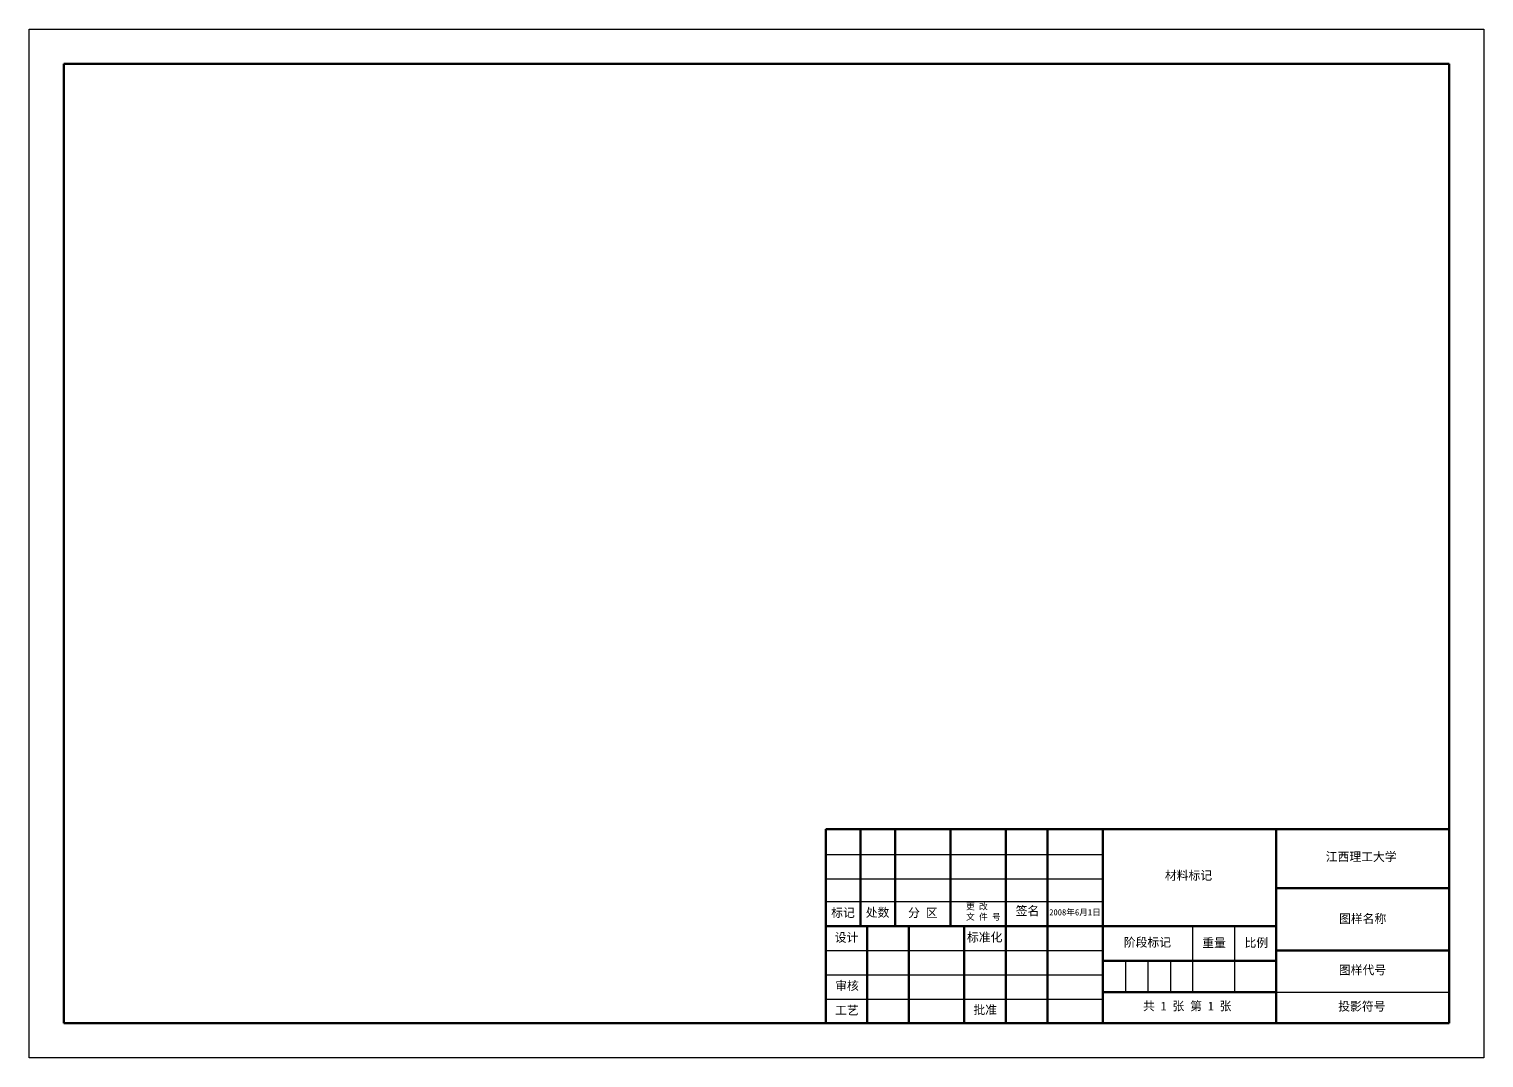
# Model space of a CAD drawing. Header units: millimetres. Extents: x 1939 to 6250, y 2010 to 2851.
# Drawn here: x 2906.6 to 3326.6, y 2009.7 to 2306.7 of the extents above; entities that cross this region are included whole.
import ezdxf

# ---------------------------------------------------------------- set-up
doc = ezdxf.new("R2010")
doc.units = ezdxf.units.MM
doc.layers.add('csx', color=7, linetype='Continuous', lineweight=50)
doc.styles.add('2.5', font='simfang.ttf')

msp = doc.modelspace()

# ---------------------------------------------------------------- linework, layer by layer
for p, q in [((2906.57, 2009.71), (2906.57, 2306.71)), ((2906.57, 2306.71), (3326.57, 2306.71)), ((3326.57, 2306.71), (3326.57, 2009.71)), ((3136.57, 2068.45), (3216.57, 2068.45)), ((3136.57, 2061.42), (3216.57, 2061.42)), ((3136.57, 2054.87), (3216.57, 2054.87)), ((3242.57, 2028.71), (3242.57, 2047.71)), ((3254.57, 2047.71), (3254.57, 2028.71)), ((3136.57, 2040.71), (3216.57, 2040.71)), ((3223.07, 2037.71), (3223.07, 2028.71)), ((3229.57, 2037.71), (3229.57, 2028.71)), ((3236.07, 2037.71), (3236.07, 2028.71)), ((3136.57, 2033.71), (3216.57, 2033.71)), ((3266.57, 2028.71), (3316.57, 2028.71)), ((3136.57, 2026.71), (3216.57, 2026.71)), ((3326.57, 2009.71), (2906.57, 2009.71))]:
    msp.add_line(p, q)
at = {"layer": 'csx'}
for p, q in [((2916.57, 2019.71), (2916.57, 2296.71)), ((2916.57, 2296.71), (3316.57, 2296.71)), ((3316.57, 2296.71), (3316.57, 2019.71)), ((3136.57, 2075.71), (3316.57, 2075.71)), ((3136.57, 2019.71), (3136.57, 2075.71)), ((3146.57, 2075.71), (3146.57, 2047.71)), ((3156.57, 2075.71), (3156.57, 2047.71)), ((3172.57, 2075.71), (3172.57, 2047.71)), ((3188.57, 2075.71), (3188.57, 2047.71)), ((3200.57, 2075.71), (3200.57, 2047.71)), ((3216.57, 2075.71), (3216.57, 2019.71)), ((3266.57, 2075.71), (3266.57, 2019.71)), ((3316.57, 2058.71), (3266.57, 2058.71)), ((3136.57, 2047.71), (3266.57, 2047.71)), ((3148.57, 2047.71), (3148.57, 2019.71)), ((3160.57, 2047.71), (3160.57, 2019.71)), ((3176.57, 2047.71), (3176.57, 2019.71)), ((3188.57, 2047.71), (3188.57, 2019.71)), ((3200.57, 2047.71), (3200.57, 2019.71)), ((3266.57, 2037.71), (3216.57, 2037.71)), ((3316.57, 2040.71), (3266.57, 2040.71)), ((3266.57, 2028.71), (3216.57, 2028.71)), ((3316.57, 2019.71), (2916.57, 2019.71))]:
    msp.add_line(p, q, dxfattribs=at)

# ---------------------------------------------------------------- texts
at = {"attachment_point": 1, "style": '2.5'}
for s, width, heights, insert, char_height in [('\\pi14.357;江西理工大学', 50, [0], (3266.57, 2069.02), 2.5), ('\\pi17.907;材料标记', 50, [0], (3216.57, 2063.62), 2.5), (' 更 改        文 件 号', 16, [0], (3175.85, 2054.32), 1.8), ('\\pi1.5643;标记', 10, [0], (3136.57, 2052.87), 2.5), ('\\pi1.5857;处数', 10, [0], (3146.53, 2052.92), 2.5), ('\\pi3.75;分 区', 16, [0], (3156.57, 2052.83), 2.5), ('\\pi2.8143;签名', 12, [0], (3188.59, 2053.4), 2.5), ('\\pi2.746;2008年6月1日', 20.6532, [9.38], (3198.35, 2052.64), 1.8), ('\\pi18.186;图样名称', 50, [0], (3266.57, 2051.13), 2.5), ('\\pi2.5857;设计', 12, [0], (3136.57, 2045.71), 2.5), ('\\pi0.76429;标准化', 12, [0], (3176.57, 2045.78), 2.5), ('\\pi6.0429;阶段标记', 26, [0], (3216.57, 2044.31), 2.5), ('\\pi2.6857;重量', 12, [0], (3242.57, 2044.15), 2.5), ('\\pi2.9;比例', 12, [0], (3254.57, 2044.21), 2.5), ('\\pi18.136;图样代号', 50, [0], (3266.57, 2036.31), 2.5), ('\\pi2.7214;审核', 12, [0], (3136.57, 2031.79), 2.5), ('\\pi2.6786;工艺', 12, [0], (3136.57, 2024.68), 2.5), ('\\pi2.5786;批准', 12, [0], (3176.61, 2024.83), 2.5), ('\\pi11.579;共 1 张 第 1 张', 50, [0], (3216.57, 2025.92), 2.5), ('\\pi17.95;投影符号', 50, [0], (3266.57, 2025.84), 2.5)]:
    msp.add_mtext_dynamic_manual_height_columns(s, width=width, gutter_width=12.5, heights=heights, dxfattribs=dict(at, insert=insert, char_height=char_height))

doc.saveas('drawing.dxf')
